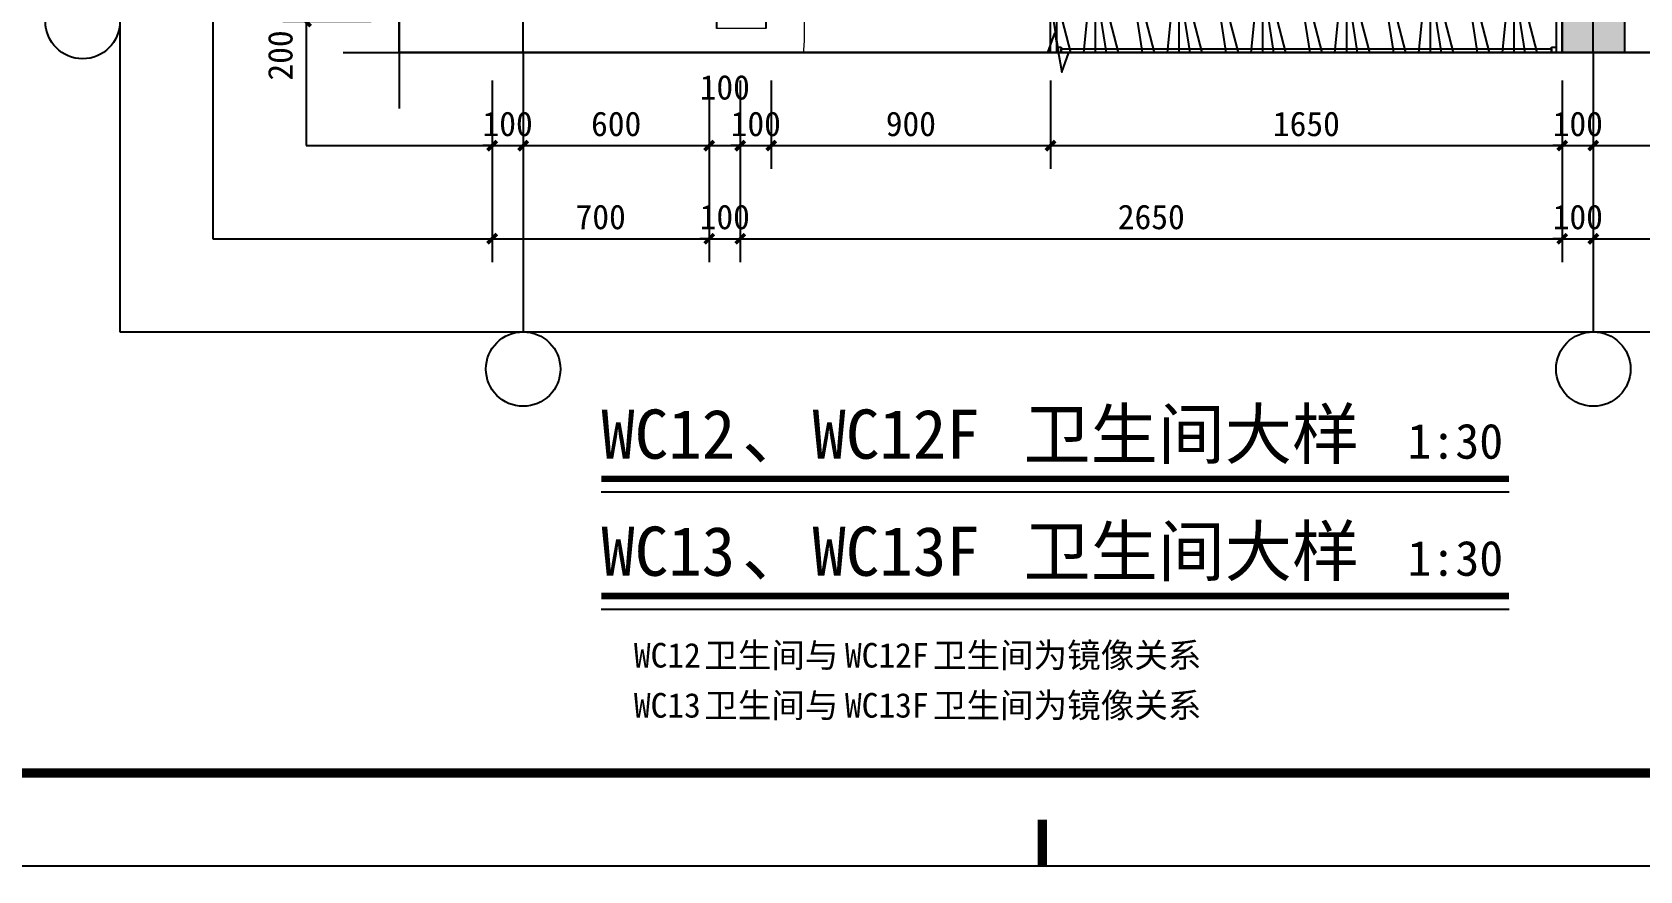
# Model space of a CAD drawing. Header units: millimetres. Extents: x -15 to 66915, y -15 to 18798.
# Drawn here: x 45808 to 50991, y -15 to 2688 of the extents above; entities that cross this region are included whole.
import ezdxf
from ezdxf.enums import TextEntityAlignment as Align
from ezdxf.xclip import XClip

# ---------------------------------------------------------------- set-up
doc = ezdxf.new("R2010")
doc.units = ezdxf.units.MM
doc.header["$LTSCALE"] = 1000
doc.header["$XCLIPFRAME"] = 2
for name, pattern in [('120-家具-标$0$DASH', [0.35, 0.25, -0.1]), ('3#-轴线$0$DOTE', [2.42, 2, -0.2, 0.02, -0.2]), ('DASH', [0.35, 0.25, -0.1])]:
    doc.linetypes.add(name, pattern=pattern)
doc.layers.get('Defpoints').update_dxf_attribs({"color": 4, "linetype": 'DASH'})
for name, color, linetype in [('120+120-墙体-连接$0$A-COLU-CONC-HATC', 204, 'Continuous'), ('120+120-墙体-连接$0$A-WALL-CONC', 9, 'Continuous'), ('120-墙体$0$120-墙体$0$A-DOOR', 51, 'Continuous'), ('120-家具-标$0$DS-HIGH CABINET', 30, 'Continuous'), ('120-家具-标$0$DS-HIGH CABINET--02', 35, 'Continuous'), ('3#-轴线$0$A-ANNO-DOTE', 10, '3#-轴线$0$DOTE'), ('3#~5#楼$0$A-ANNO-AXIS', 3, 'Continuous'), ('3#~5#楼$0$A-ANNO-DIMS', 3, 'Continuous'), ('3#~5#楼$0$A-ANNO-SYMB', 3, 'Continuous'), ('A-ANNO-TEXT', 3, 'Continuous'), ('A1+无手签$0$A-ANNO-TTLB', 7, 'Continuous'), ('AXIS_TEXT', 7, 'Continuous'), ('DIM_SYMB', 3, 'Continuous')]:
    doc.layers.add(name, color=color, linetype=linetype)
doc.styles.add('3#~5#楼$0$_TCH_DIM_T3', font='')
doc.styles.add('COMPLEX', font='COMPLEX')
doc.styles.get("Standard").update_dxf_attribs({"font": ''})
doc.styles.get('3#~5#楼$0$_TCH_DIM_T3').set_extended_font_data('SimSun')
doc.styles.get('Standard').set_extended_font_data('SimSun')
doc.dimstyles.new('3#~5#楼$0$_TCH_ARCH&&30', dxfattribs={"dimtxt": 79.303797, "dimasz": 30, "dimexe": 75, "dimexo": 90, "dimgap": 30, "dimtad": 1, "dimdec": 0, "dimzin": 0, "dimdsep": 46, "dimtxsty": '3#~5#楼$0$_TCH_DIM_T3', "dimblk": '3#~5#楼$0$_ArchTick', "dimcen": 0.09, "dimclrt": 7, "dimazin": 2, "dimtfac": 1, "dimtdec": 0, "dimtix": 1, "dimtmove": 2, "dimatfit": 3, "dimfxl": 100, "dimtolj": 1, "dimtzin": 0, "dimarcsym": 0})

# ---------------------------------------------------------------- blocks, each defined once
blk = doc.blocks.new('1#2#楼')
at = {"layer": 'Defpoints'}
for points in [[(31230, 17820), (66900, 17820), (66900, 0), (31230, 0)], [(31980, 300), (64650, 300), (64650, 17520), (31980, 17520)]]:
    blk.add_lwpolyline(points, close=True, dxfattribs=at)
blk = doc.blocks.new('120-墙体$0$120-墙体$0$$DorLib2D$00000009')
for p, q in [((0.4129, 0.9053), (0.4129, 0.0807)), ((0.4541, 0.9053), (0.4129, 0.9053)), ((0.4541, 0.0807), (0.4541, 0.9053)), ((0.4129, 0.7822), (0.378, 0.7822)), ((0.489, 0.7822), (0.4541, 0.7822)), ((0.4129, 0.6235), (0.378, 0.6235)), ((0.489, 0.6235), (0.4541, 0.6235)), ((-0.4941, 0.0807), (-0.4529, 0.0807)), ((-0.4941, -0.0018), (-0.4941, 0.0807)), ((-0.4529, 0.0807), (-0.4529, 0.0395)), ((0.4129, 0.0807), (0.4541, 0.0807)), ((0.4953, 0.0807), (0.4541, 0.0807)), ((0.4541, 0.0807), (0.4541, 0.0395)), ((0.4953, -0.0018), (0.4953, 0.0807)), ((-0.4529, 0.0395), (-0.4117, 0.0395)), ((-0.4117, 0.0395), (-0.4117, -0.0018)), ((0.4541, 0.0395), (0.4129, 0.0395)), ((0.4129, 0.0395), (0.4129, -0.0018)), ((-0.4941, -0.0018), (-0.4941, -0.0018)), ((-0.4117, -0.0018), (-0.4941, -0.0018)), ((0.4129, -0.0018), (0.4953, -0.0018)), ((0.4953, -0.0018), (0.4953, -0.0018))]:
    blk.add_line(p, q)
at = {"lineweight": 13}
for p, q in [((0.378, 0.7822), (0.378, 0.6235)), ((0.489, 0.7822), (0.489, 0.6235))]:
    blk.add_line(p, q, dxfattribs=at)
blk.add_arc((0.3716, 0.0817), 0.8246, 87.134, 180.0717, dxfattribs=at)
blk = doc.blocks.new('120-墙体')
at = {"layer": 'Defpoints'}
blk.add_lwpolyline([(700, -4900), (700, -11200)], dxfattribs=at)
at = {"layer": '120-墙体$0$120-墙体$0$A-DOOR', "xscale": 1000, "yscale": -1000, "zscale": 200, "rotation": 90}
blk.add_blockref('120-墙体$0$120-墙体$0$$DorLib2D$00000009', (-2650, -7500), dxfattribs=at)
blk = doc.blocks.new('120+120-墙体-连接')
at = {"layer": '120+120-墙体-连接$0$A-COLU-CONC-HATC'}
blk.add_hatch(color=256, dxfattribs=at).paths.add_polyline_path([(0, -33.3), (-100, -100), (-100, -5900), (0, -5966.7), (100, -5900), (100, -100)])
at = {"layer": '120+120-墙体-连接$0$A-WALL-CONC'}
for p, q in [((-100, -100), (-100, -5900)), ((100, -100), (100, -5900))]:
    blk.add_line(p, q, dxfattribs=at)
blk = doc.blocks.new('3#-轴线')
at = {"layer": '3#-轴线$0$A-ANNO-DOTE'}
for points in [[(20900, -16100), (20900, 5500)], [(24350, -16100), (24350, -3200)]]:
    blk.add_lwpolyline(points, dxfattribs=at)
blk = doc.blocks.new('*U377')
at = {"layer": '120-家具-标$0$DS-HIGH CABINET', "ltscale": 20}
blk.add_lwpolyline([(0, 0), (0, -600), (1650, -600), (1650, 0)], close=True, dxfattribs=at)
at = {"layer": '120-家具-标$0$DS-HIGH CABINET--02', "linetype": '120-家具-标$0$DASH', "ltscale": 300}
for points in [[(20, -25), (20, -580), (1630, -580), (1630, -25)], [(35, -282.5), (20, -282.5), (20, -317.5), (35, -317.5)], [(1615, -287.5), (35, -287.5), (35, -312.5), (1615, -312.5)], [(1630, -282.5), (1615, -282.5), (1615, -317.5), (1630, -317.5)]]:
    blk.add_lwpolyline(points, close=True, dxfattribs=at)
for points in [[(135.6, -93.9), (36.9, -472.2), (57, -477.4), (119.8, -300), (151.6, -96.5), (135.6, -93.9)], [(156.2, -96.6), (156.2, -487.5), (176.9, -487.5), (192.9, -300), (172.4, -95), (156.2, -96.6)], [(289, -93.9), (190.4, -472.2), (210.4, -477.4), (273.2, -300), (305, -96.5), (289, -93.9)], [(405.6, -93.9), (306.9, -472.2), (327, -477.4), (389.8, -300), (421.6, -96.5), (405.6, -93.9)], [(426.2, -96.6), (426.2, -487.5), (446.9, -487.5), (462.9, -300), (442.4, -95), (426.2, -96.6)], [(559, -93.9), (460.4, -472.2), (480.4, -477.4), (543.2, -300), (575, -96.5), (559, -93.9)], [(675.6, -93.9), (576.9, -472.2), (597, -477.4), (659.8, -300), (691.6, -96.5), (675.6, -93.9)], [(696.2, -96.6), (696.2, -487.5), (716.9, -487.5), (732.9, -300), (712.4, -95), (696.2, -96.6)], [(829, -93.9), (730.4, -472.2), (750.4, -477.4), (813.2, -300), (845, -96.5), (829, -93.9)], [(945.6, -93.9), (846.9, -472.2), (867, -477.4), (929.8, -300), (961.6, -96.5), (945.6, -93.9)], [(966.2, -96.6), (966.2, -487.5), (986.9, -487.5), (1002.9, -300), (982.4, -95), (966.2, -96.6)], [(1099, -93.9), (1000.4, -472.2), (1020.4, -477.4), (1083.2, -300), (1115, -96.5), (1099, -93.9)], [(1215.6, -93.9), (1116.9, -472.2), (1137, -477.4), (1199.8, -300), (1231.6, -96.5), (1215.6, -93.9)], [(1236.2, -96.6), (1236.2, -487.5), (1256.9, -487.5), (1272.9, -300), (1252.4, -95), (1236.2, -96.6)], [(1369, -93.9), (1270.4, -472.2), (1290.4, -477.4), (1353.2, -300), (1385, -96.5), (1369, -93.9)], [(1485.6, -93.9), (1386.9, -472.2), (1407, -477.4), (1469.8, -300), (1501.6, -96.5), (1485.6, -93.9)], [(1506.2, -96.6), (1506.2, -487.5), (1526.9, -487.5), (1542.9, -300), (1522.4, -95), (1506.2, -96.6)], [(1639, -93.9), (1540.4, -472.2), (1560.4, -477.4), (1623.2, -300), (1655, -96.5), (1639, -93.9)]]:
    blk.add_lwpolyline(points, dxfattribs=at)
blk = doc.blocks.new('120-家具-标')
at = {"layer": 'Defpoints'}
blk.add_lwpolyline([(0, 0), (-7700, 0), (-7700, -3000), (-6750, -3000), (-6750, -4800), (-8250, -4800), (-8250, -7100), (-9450, -7100), (-9450, -10900), (800, -10900), (800, -5100), (0, -5100)], close=True, dxfattribs=at)
at = {"ltscale": 400, "xscale": -1}
blk.add_blockref('*U377', (800, -6800), dxfattribs=at)
blk = doc.blocks.new('3#~5#楼$0$bghtrb')
blk.add_blockref('120-墙体', (-1600, 0))
at = {"xscale": -1}
blk.add_blockref('120-家具-标', (100, -100), dxfattribs=at)
for name, p in [('3#-轴线', (-21700, 0)), ('120+120-墙体-连接', (-800, -5100))]:
    blk.add_blockref(name, p)
blk.add_blockref('120-墙体', (0, 0), dxfattribs=at)
blk = doc.blocks.new('_AXISO')
blk.add_circle((0, 0), 0.5)
at = {"layer": 'AXIS_TEXT', "style": 'COMPLEX', "width": 1.041667}
blk.add_attdef('A', text='', height=0.56, dxfattribs=at).set_placement((-0.25, -0.28), (0.25, -0.28), align=Align.FIT)
blk = doc.blocks.new('3#~5#楼$0$_ArchTick')
at = {"color": 0, "linetype": 'ByBlock', "const_width": 0.4}
blk.add_lwpolyline([(-0.5, -0.5), (0.5, 0.5)], dxfattribs=at)
blk = doc.blocks.new('*D1087')
at = {"layer": '3#~5#楼$0$A-ANNO-DIMS', "color": 0, "lineweight": -2, "transparency": 16777216}
for p, q in [((50741.1, 2532.2), (50741.1, 2247.2)), ((50841.1, 2532.2), (50841.1, 2247.2)), ((50741.1, 2322.2), (50711.1, 2322.2)), ((50741.1, 2322.2), (50841.1, 2322.2)), ((50841.1, 2322.2), (50871.1, 2322.2))]:
    blk.add_line(p, q, dxfattribs=at)
at = {"layer": 'Defpoints', "color": 0, "transparency": 16777216}
for p in [(50741.1, 2622.2), (50841.1, 2622.2), (50841.1, 2322.2)]:
    blk.add_point(p, dxfattribs=at)
at = {"layer": '3#~5#楼$0$A-ANNO-DIMS', "color": 0, "lineweight": -2, "transparency": 16777216, "xscale": 30, "yscale": 30, "zscale": 30}
blk.add_blockref('3#~5#楼$0$_ArchTick', (50741.1, 2322.2), dxfattribs=at)
at = {"layer": '3#~5#楼$0$A-ANNO-DIMS', "color": 0, "lineweight": -2, "transparency": 16777216, "xscale": 30, "yscale": 30, "zscale": 30, "rotation": 180}
blk.add_blockref('3#~5#楼$0$_ArchTick', (50841.1, 2322.2), dxfattribs=at)
at = {"layer": '3#~5#楼$0$A-ANNO-DIMS', "color": 7, "transparency": 16777216, "insert": (50791.1, 2391.9), "char_height": 79.3, "attachment_point": 5, "style": '3#~5#楼$0$_TCH_DIM_T3'}
blk.add_mtext('\\A1;100', dxfattribs=at)
blk = doc.blocks.new('*D1088')
at = {"layer": '3#~5#楼$0$A-ANNO-DIMS', "color": 0, "lineweight": -2, "transparency": 16777216}
for p, q in [((49091.1, 2532.2), (49091.1, 2247.2)), ((50741.1, 2532.2), (50741.1, 2247.2)), ((49091.1, 2322.2), (50741.1, 2322.2))]:
    blk.add_line(p, q, dxfattribs=at)
at = {"layer": 'Defpoints', "color": 0, "transparency": 16777216}
for p in [(49091.1, 2622.2), (50741.1, 2622.2), (50741.1, 2322.2)]:
    blk.add_point(p, dxfattribs=at)
at = {"layer": '3#~5#楼$0$A-ANNO-DIMS', "color": 0, "lineweight": -2, "transparency": 16777216, "xscale": 30, "yscale": 30, "zscale": 30, "rotation": 180}
blk.add_blockref('3#~5#楼$0$_ArchTick', (49091.1, 2322.2), dxfattribs=at)
at = {"layer": '3#~5#楼$0$A-ANNO-DIMS', "color": 0, "lineweight": -2, "transparency": 16777216, "xscale": 30, "yscale": 30, "zscale": 30}
blk.add_blockref('3#~5#楼$0$_ArchTick', (50741.1, 2322.2), dxfattribs=at)
at = {"layer": '3#~5#楼$0$A-ANNO-DIMS', "color": 7, "transparency": 16777216, "insert": (49916.1, 2391.9), "char_height": 79.3, "attachment_point": 5, "style": '3#~5#楼$0$_TCH_DIM_T3'}
blk.add_mtext('\\A1;1650', dxfattribs=at)
blk = doc.blocks.new('*D1089')
at = {"layer": '3#~5#楼$0$A-ANNO-DIMS', "color": 0, "lineweight": -2, "transparency": 16777216}
for p, q in [((48191.1, 2532.2), (48191.1, 2247.2)), ((49091.1, 2532.2), (49091.1, 2247.2)), ((48191.1, 2322.2), (49091.1, 2322.2))]:
    blk.add_line(p, q, dxfattribs=at)
at = {"layer": 'Defpoints', "color": 0, "transparency": 16777216}
for p in [(48191.1, 2622.2), (49091.1, 2622.2), (49091.1, 2322.2)]:
    blk.add_point(p, dxfattribs=at)
at = {"layer": '3#~5#楼$0$A-ANNO-DIMS', "color": 0, "lineweight": -2, "transparency": 16777216, "xscale": 30, "yscale": 30, "zscale": 30, "rotation": 180}
blk.add_blockref('3#~5#楼$0$_ArchTick', (48191.1, 2322.2), dxfattribs=at)
at = {"layer": '3#~5#楼$0$A-ANNO-DIMS', "color": 0, "lineweight": -2, "transparency": 16777216, "xscale": 30, "yscale": 30, "zscale": 30}
blk.add_blockref('3#~5#楼$0$_ArchTick', (49091.1, 2322.2), dxfattribs=at)
at = {"layer": '3#~5#楼$0$A-ANNO-DIMS', "color": 7, "transparency": 16777216, "insert": (48641.1, 2391.9), "char_height": 79.3, "attachment_point": 5, "style": '3#~5#楼$0$_TCH_DIM_T3'}
blk.add_mtext('\\A1;900', dxfattribs=at)
blk = doc.blocks.new('*D1090')
at = {"layer": '3#~5#楼$0$A-ANNO-DIMS', "color": 0, "lineweight": -2, "transparency": 16777216}
for p, q in [((48091.1, 2532.2), (48091.1, 2247.2)), ((48191.1, 2532.2), (48191.1, 2247.2)), ((48091.1, 2322.2), (48061.1, 2322.2)), ((48091.1, 2322.2), (48191.1, 2322.2)), ((48191.1, 2322.2), (48221.1, 2322.2))]:
    blk.add_line(p, q, dxfattribs=at)
at = {"layer": 'Defpoints', "color": 0, "transparency": 16777216}
for p in [(48091.1, 2622.2), (48191.1, 2622.2), (48191.1, 2322.2)]:
    blk.add_point(p, dxfattribs=at)
at = {"layer": '3#~5#楼$0$A-ANNO-DIMS', "color": 0, "lineweight": -2, "transparency": 16777216, "xscale": 30, "yscale": 30, "zscale": 30}
blk.add_blockref('3#~5#楼$0$_ArchTick', (48091.1, 2322.2), dxfattribs=at)
at = {"layer": '3#~5#楼$0$A-ANNO-DIMS', "color": 0, "lineweight": -2, "transparency": 16777216, "xscale": 30, "yscale": 30, "zscale": 30, "rotation": 180}
blk.add_blockref('3#~5#楼$0$_ArchTick', (48191.1, 2322.2), dxfattribs=at)
at = {"layer": '3#~5#楼$0$A-ANNO-DIMS', "color": 7, "transparency": 16777216, "insert": (48141.1, 2391.9), "char_height": 79.3, "attachment_point": 5, "style": '3#~5#楼$0$_TCH_DIM_T3'}
blk.add_mtext('\\A1;100', dxfattribs=at)
blk = doc.blocks.new('*D1091')
at = {"layer": '3#~5#楼$0$A-ANNO-DIMS', "color": 0, "lineweight": -2, "transparency": 16777216}
for p, q in [((47991.1, 2532.2), (47991.1, 2247.2)), ((48091.1, 2532.2), (48091.1, 2247.2)), ((47991.1, 2322.2), (48091.1, 2322.2))]:
    blk.add_line(p, q, dxfattribs=at)
at = {"layer": 'Defpoints', "color": 0, "transparency": 16777216}
for p in [(47991.1, 2622.2), (48091.1, 2622.2), (48091.1, 2322.2)]:
    blk.add_point(p, dxfattribs=at)
at = {"layer": '3#~5#楼$0$A-ANNO-DIMS', "color": 0, "lineweight": -2, "transparency": 16777216, "xscale": 30, "yscale": 30, "zscale": 30, "rotation": 180}
blk.add_blockref('3#~5#楼$0$_ArchTick', (47991.1, 2322.2), dxfattribs=at)
at = {"layer": '3#~5#楼$0$A-ANNO-DIMS', "color": 0, "lineweight": -2, "transparency": 16777216, "xscale": 30, "yscale": 30, "zscale": 30}
blk.add_blockref('3#~5#楼$0$_ArchTick', (48091.1, 2322.2), dxfattribs=at)
at = {"layer": '3#~5#楼$0$A-ANNO-DIMS', "color": 7, "transparency": 16777216, "insert": (48041.1, 2509.7), "char_height": 79.3, "attachment_point": 5, "style": '3#~5#楼$0$_TCH_DIM_T3'}
blk.add_mtext('\\A1;100', dxfattribs=at)
blk = doc.blocks.new('*D1092')
at = {"layer": '3#~5#楼$0$A-ANNO-DIMS', "color": 0, "lineweight": -2, "transparency": 16777216}
for p, q in [((47391.1, 2532.2), (47391.1, 2247.2)), ((47991.1, 2532.2), (47991.1, 2247.2)), ((47391.1, 2322.2), (47991.1, 2322.2))]:
    blk.add_line(p, q, dxfattribs=at)
at = {"layer": 'Defpoints', "color": 0, "transparency": 16777216}
for p in [(47391.1, 2622.2), (47991.1, 2622.2), (47991.1, 2322.2)]:
    blk.add_point(p, dxfattribs=at)
at = {"layer": '3#~5#楼$0$A-ANNO-DIMS', "color": 0, "lineweight": -2, "transparency": 16777216, "xscale": 30, "yscale": 30, "zscale": 30, "rotation": 180}
blk.add_blockref('3#~5#楼$0$_ArchTick', (47391.1, 2322.2), dxfattribs=at)
at = {"layer": '3#~5#楼$0$A-ANNO-DIMS', "color": 0, "lineweight": -2, "transparency": 16777216, "xscale": 30, "yscale": 30, "zscale": 30}
blk.add_blockref('3#~5#楼$0$_ArchTick', (47991.1, 2322.2), dxfattribs=at)
at = {"layer": '3#~5#楼$0$A-ANNO-DIMS', "color": 7, "transparency": 16777216, "insert": (47691.1, 2391.9), "char_height": 79.3, "attachment_point": 5, "style": '3#~5#楼$0$_TCH_DIM_T3'}
blk.add_mtext('\\A1;600', dxfattribs=at)
blk = doc.blocks.new('*D1093')
at = {"layer": '3#~5#楼$0$A-ANNO-DIMS', "color": 0, "lineweight": -2, "transparency": 16777216}
for p, q in [((47291.1, 2532.2), (47291.1, 2247.2)), ((47391.1, 2532.2), (47391.1, 2247.2)), ((47291.1, 2322.2), (47261.1, 2322.2)), ((47291.1, 2322.2), (47391.1, 2322.2)), ((47391.1, 2322.2), (47421.1, 2322.2))]:
    blk.add_line(p, q, dxfattribs=at)
at = {"layer": 'Defpoints', "color": 0, "transparency": 16777216}
for p in [(47291.1, 2622.2), (47391.1, 2622.2), (47391.1, 2322.2)]:
    blk.add_point(p, dxfattribs=at)
at = {"layer": '3#~5#楼$0$A-ANNO-DIMS', "color": 0, "lineweight": -2, "transparency": 16777216, "xscale": 30, "yscale": 30, "zscale": 30}
blk.add_blockref('3#~5#楼$0$_ArchTick', (47291.1, 2322.2), dxfattribs=at)
at = {"layer": '3#~5#楼$0$A-ANNO-DIMS', "color": 0, "lineweight": -2, "transparency": 16777216, "xscale": 30, "yscale": 30, "zscale": 30, "rotation": 180}
blk.add_blockref('3#~5#楼$0$_ArchTick', (47391.1, 2322.2), dxfattribs=at)
at = {"layer": '3#~5#楼$0$A-ANNO-DIMS', "color": 7, "transparency": 16777216, "insert": (47341.1, 2391.9), "char_height": 79.3, "attachment_point": 5, "style": '3#~5#楼$0$_TCH_DIM_T3'}
blk.add_mtext('\\A1;100', dxfattribs=at)
blk = doc.blocks.new('*D1094')
at = {"layer": '3#~5#楼$0$A-ANNO-DIMS', "color": 0, "lineweight": -2, "transparency": 16777216}
for p, q in [((47291.1, 2532.2), (47291.1, 1947.2)), ((47991.1, 2532.2), (47991.1, 1947.2)), ((47291.1, 2022.2), (47991.1, 2022.2))]:
    blk.add_line(p, q, dxfattribs=at)
at = {"layer": 'Defpoints', "color": 0, "transparency": 16777216}
for p in [(47291.1, 2622.2), (47991.1, 2622.2), (47991.1, 2022.2)]:
    blk.add_point(p, dxfattribs=at)
at = {"layer": '3#~5#楼$0$A-ANNO-DIMS', "color": 0, "lineweight": -2, "transparency": 16777216, "xscale": 30, "yscale": 30, "zscale": 30, "rotation": 180}
blk.add_blockref('3#~5#楼$0$_ArchTick', (47291.1, 2022.2), dxfattribs=at)
at = {"layer": '3#~5#楼$0$A-ANNO-DIMS', "color": 0, "lineweight": -2, "transparency": 16777216, "xscale": 30, "yscale": 30, "zscale": 30}
blk.add_blockref('3#~5#楼$0$_ArchTick', (47991.1, 2022.2), dxfattribs=at)
at = {"layer": '3#~5#楼$0$A-ANNO-DIMS', "color": 7, "transparency": 16777216, "insert": (47641.1, 2091.9), "char_height": 79.3, "attachment_point": 5, "style": '3#~5#楼$0$_TCH_DIM_T3'}
blk.add_mtext('\\A1;700', dxfattribs=at)
blk = doc.blocks.new('*D1095')
at = {"layer": '3#~5#楼$0$A-ANNO-DIMS', "color": 0, "lineweight": -2, "transparency": 16777216}
for p, q in [((47991.1, 2532.2), (47991.1, 1947.2)), ((48091.1, 2532.2), (48091.1, 1947.2)), ((47991.1, 2022.2), (47961.1, 2022.2)), ((47991.1, 2022.2), (48091.1, 2022.2)), ((48091.1, 2022.2), (48121.1, 2022.2))]:
    blk.add_line(p, q, dxfattribs=at)
at = {"layer": 'Defpoints', "color": 0, "transparency": 16777216}
for p in [(47991.1, 2622.2), (48091.1, 2622.2), (48091.1, 2022.2)]:
    blk.add_point(p, dxfattribs=at)
at = {"layer": '3#~5#楼$0$A-ANNO-DIMS', "color": 0, "lineweight": -2, "transparency": 16777216, "xscale": 30, "yscale": 30, "zscale": 30}
blk.add_blockref('3#~5#楼$0$_ArchTick', (47991.1, 2022.2), dxfattribs=at)
at = {"layer": '3#~5#楼$0$A-ANNO-DIMS', "color": 0, "lineweight": -2, "transparency": 16777216, "xscale": 30, "yscale": 30, "zscale": 30, "rotation": 180}
blk.add_blockref('3#~5#楼$0$_ArchTick', (48091.1, 2022.2), dxfattribs=at)
at = {"layer": '3#~5#楼$0$A-ANNO-DIMS', "color": 7, "transparency": 16777216, "insert": (48041.1, 2091.9), "char_height": 79.3, "attachment_point": 5, "style": '3#~5#楼$0$_TCH_DIM_T3'}
blk.add_mtext('\\A1;100', dxfattribs=at)
blk = doc.blocks.new('*D1096')
at = {"layer": '3#~5#楼$0$A-ANNO-DIMS', "color": 0, "lineweight": -2, "transparency": 16777216}
for p, q in [((48091.1, 2532.2), (48091.1, 1947.2)), ((50741.1, 2532.2), (50741.1, 1947.2)), ((48091.1, 2022.2), (50741.1, 2022.2))]:
    blk.add_line(p, q, dxfattribs=at)
at = {"layer": 'Defpoints', "color": 0, "transparency": 16777216}
for p in [(48091.1, 2622.2), (50741.1, 2622.2), (50741.1, 2022.2)]:
    blk.add_point(p, dxfattribs=at)
at = {"layer": '3#~5#楼$0$A-ANNO-DIMS', "color": 0, "lineweight": -2, "transparency": 16777216, "xscale": 30, "yscale": 30, "zscale": 30, "rotation": 180}
blk.add_blockref('3#~5#楼$0$_ArchTick', (48091.1, 2022.2), dxfattribs=at)
at = {"layer": '3#~5#楼$0$A-ANNO-DIMS', "color": 0, "lineweight": -2, "transparency": 16777216, "xscale": 30, "yscale": 30, "zscale": 30}
blk.add_blockref('3#~5#楼$0$_ArchTick', (50741.1, 2022.2), dxfattribs=at)
at = {"layer": '3#~5#楼$0$A-ANNO-DIMS', "color": 7, "transparency": 16777216, "insert": (49416.1, 2091.9), "char_height": 79.3, "attachment_point": 5, "style": '3#~5#楼$0$_TCH_DIM_T3'}
blk.add_mtext('\\A1;2650', dxfattribs=at)
blk = doc.blocks.new('*D1097')
at = {"layer": '3#~5#楼$0$A-ANNO-DIMS', "color": 0, "lineweight": -2, "transparency": 16777216}
for p, q in [((50741.1, 2532.2), (50741.1, 1947.2)), ((50841.1, 2532.2), (50841.1, 1947.2)), ((50741.1, 2022.2), (50711.1, 2022.2)), ((50741.1, 2022.2), (50841.1, 2022.2)), ((50841.1, 2022.2), (50871.1, 2022.2))]:
    blk.add_line(p, q, dxfattribs=at)
at = {"layer": 'Defpoints', "color": 0, "transparency": 16777216}
for p in [(50741.1, 2622.2), (50841.1, 2622.2), (50841.1, 2022.2)]:
    blk.add_point(p, dxfattribs=at)
at = {"layer": '3#~5#楼$0$A-ANNO-DIMS', "color": 0, "lineweight": -2, "transparency": 16777216, "xscale": 30, "yscale": 30, "zscale": 30}
blk.add_blockref('3#~5#楼$0$_ArchTick', (50741.1, 2022.2), dxfattribs=at)
at = {"layer": '3#~5#楼$0$A-ANNO-DIMS', "color": 0, "lineweight": -2, "transparency": 16777216, "xscale": 30, "yscale": 30, "zscale": 30, "rotation": 180}
blk.add_blockref('3#~5#楼$0$_ArchTick', (50841.1, 2022.2), dxfattribs=at)
at = {"layer": '3#~5#楼$0$A-ANNO-DIMS', "color": 7, "transparency": 16777216, "insert": (50791.1, 2091.9), "char_height": 79.3, "attachment_point": 5, "style": '3#~5#楼$0$_TCH_DIM_T3'}
blk.add_mtext('\\A1;100', dxfattribs=at)
blk = doc.blocks.new('*D1113')
at = {"layer": '3#~5#楼$0$A-ANNO-DIMS', "color": 0, "lineweight": -2, "transparency": 16777216}
for p, q in [((46901.1, 2922.2), (46616.1, 2922.2)), ((46691.1, 2722.2), (46691.1, 2922.2)), ((46901.1, 2722.2), (46616.1, 2722.2))]:
    blk.add_line(p, q, dxfattribs=at)
at = {"layer": 'Defpoints', "color": 0, "transparency": 16777216}
for p in [(46691.1, 2922.2), (46991.1, 2922.2), (46991.1, 2722.2)]:
    blk.add_point(p, dxfattribs=at)
at = {"layer": '3#~5#楼$0$A-ANNO-DIMS', "color": 0, "lineweight": -2, "transparency": 16777216, "xscale": 30, "yscale": 30, "zscale": 30}
for p, rotation in [((46691.1, 2922.2), 90), ((46691.1, 2722.2), 270)]:
    blk.add_blockref('3#~5#楼$0$_ArchTick', p, dxfattribs=dict(at, rotation=rotation))
at = {"layer": '3#~5#楼$0$A-ANNO-DIMS', "color": 7, "transparency": 16777216, "insert": (46608.6, 2612.9), "char_height": 79.3, "attachment_point": 5, "rotation": 90, "style": '3#~5#楼$0$_TCH_DIM_T3'}
blk.add_mtext('\\A1;200', dxfattribs=at)
blk = doc.blocks.new('厨卫大样-无障碍')
at = {"layer": 'Defpoints'}
for points in [[(31230, 17820), (66900, 17820), (66900, 0), (31230, 0)], [(31980, 300), (64650, 300), (64650, 17520), (31980, 17520)]]:
    blk.add_lwpolyline(points, close=True, dxfattribs=at)
blk = doc.blocks.new('3#~5#楼')
ref = blk.add_blockref('3#~5#楼$0$bghtrb', (50041.1, 9822.2), dxfattribs=dict(xscale=-1))
XClip(ref).set_block_clipping_path([(-1200, -7200), (3050, -2800)])
at = {"layer": '3#~5#楼$0$A-ANNO-AXIS', "xscale": 240, "yscale": 240, "zscale": 240}
for p in [(45971.1, 2722.2), (47391.1, 1602.2), (50841.1, 1602.2)]:
    blk.add_blockref('_AXISO', p, dxfattribs=at)
at = {"layer": '3#~5#楼$0$A-ANNO-AXIS'}
for p, q in [((47391.1, 2622.2), (47391.1, 1722.2)), ((50841.1, 2622.2), (50841.1, 1722.2))]:
    blk.add_line(p, q, dxfattribs=at)
at = {"layer": '3#~5#楼$0$A-ANNO-SYMB'}
for points in [[(46991.1, 7202.2), (46991.1, 4856), (47054.1, 4833), (46928.1, 4810.8), (46991.1, 4788.5), (46991.1, 2442.2)], [(46811.1, 2622.2), (49082.3, 2622.2), (49105.3, 2685.2), (49127.5, 2559.2), (49149.8, 2622.2), (51421.1, 2622.2)]]:
    blk.add_lwpolyline(points, dxfattribs=at)
at = {"layer": 'Defpoints'}
for points in [[(31230, 17820), (66900, 17820), (66900, 0), (31230, 0)], [(31980, 300), (64650, 300), (64650, 17520), (31980, 17520)]]:
    blk.add_lwpolyline(points, close=True, dxfattribs=at)
at = {"layer": 'Defpoints', "ltscale": 500}
for points in [[(46091.1, 1722.2), (52141.1, 1722.2), (52141.1, 7922.2), (46091.1, 7922.2)], [(46391.1, 2022.2), (51841.1, 2022.2), (51841.1, 7622.2), (46391.1, 7622.2)], [(46691.1, 2322.2), (51541.1, 2322.2), (51541.1, 7322.2), (46691.1, 7322.2)], [(46991.1, 2622.2), (51241.1, 2622.2), (51241.1, 7022.2), (46991.1, 7022.2)]]:
    blk.add_lwpolyline(points, close=True, dxfattribs=at)
at = {"layer": '3#~5#楼$0$A-ANNO-DIMS'}
for base, p1, p2, angle, picture, middle in [((46691.1, 2922.2), (46991.1, 2722.2), (46991.1, 2922.2), 90, '*D1113', (46608.6, 2612.9)), ((48091.1, 2322.2), (47991.1, 2622.2), (48091.1, 2622.2), 0, '*D1091', (48041.1, 2509.7))]:
    dim = blk.add_linear_dim(base=base, p1=p1, p2=p2, angle=angle, dimstyle='3#~5#楼$0$_TCH_ARCH&&30', dxfattribs=at)
    dim.commit()
    dim.dimension.update_dxf_attribs({"geometry": picture, "text_midpoint": middle, "dimtype": 161})
for p1, p2, distance, picture, middle in [((47291.1, 2622.2), (47391.1, 2622.2), -300, '*D1093', (47341.1, 2391.9)), ((47291.1, 2622.2), (47991.1, 2622.2), -600, '*D1094', (47641.1, 2091.9)), ((47391.1, 2622.2), (47991.1, 2622.2), -300, '*D1092', (47691.1, 2391.9)), ((47991.1, 2622.2), (48091.1, 2622.2), -600, '*D1095', (48041.1, 2091.9)), ((48091.1, 2622.2), (48191.1, 2622.2), -300, '*D1090', (48141.1, 2391.9)), ((48091.1, 2622.2), (50741.1, 2622.2), -600, '*D1096', (49416.1, 2091.9)), ((48191.1, 2622.2), (49091.1, 2622.2), -300, '*D1089', (48641.1, 2391.9)), ((49091.1, 2622.2), (50741.1, 2622.2), -300, '*D1088', (49916.1, 2391.9)), ((50741.1, 2622.2), (50841.1, 2622.2), -300, '*D1087', (50791.1, 2391.9)), ((50741.1, 2622.2), (50841.1, 2622.2), -600, '*D1097', (50791.1, 2091.9))]:
    dim = blk.add_aligned_dim(p1=p1, p2=p2, distance=distance, dimstyle='3#~5#楼$0$_TCH_ARCH&&30', dxfattribs=at)
    dim.commit()
    dim.dimension.update_dxf_attribs({"geometry": picture, "text_midpoint": middle})

msp = doc.modelspace()

# ---------------------------------------------------------------- block references
msp.add_blockref('1#2#楼', (0, 0))

# ---------------------------------------------------------------- next in the draw order: block references
msp.add_blockref('3#~5#楼', (0, 0))

# ---------------------------------------------------------------- next in the draw order: block references
msp.add_blockref('厨卫大样-无障碍', (0, 0))

# ---------------------------------------------------------------- next in the draw order: linework, layer by layer
at = {"layer": 'A1+无手签$0$A-ANNO-TTLB'}
msp.add_lwpolyline([(31230, 0), (31230, 17820), (66900, 17820), (66900, 0)], close=True, dxfattribs=at)
at = {"layer": 'A1+无手签$0$A-ANNO-TTLB', "const_width": 30}
msp.add_lwpolyline([(31980, 300), (66600, 300), (66600, 17520), (31980, 17520)], close=True, dxfattribs=at)
msp.add_lwpolyline([(49065, 0), (49065, 150)], dxfattribs=at)
at = {"layer": 'DIM_SYMB', "const_width": 21}
for points in [[(47643.1, 1248.2), (50569.7, 1248.2)], [(47643.1, 870.8), (50569.7, 870.8)]]:
    msp.add_lwpolyline(points, dxfattribs=at)
at = {"layer": 'DIM_SYMB'}
for points in [[(47643.1, 1206.2), (50569.7, 1206.2)], [(47643.1, 828.8), (50569.7, 828.8)]]:
    msp.add_lwpolyline(points, dxfattribs=at)

# ---------------------------------------------------------------- next in the draw order: texts
at = {"layer": 'A-ANNO-TEXT', "color": 7}
for s, height, p in [('WC12', 158.61, (47643.1, 1313.2)), ('WC12F', 158.61, (48323.7, 1313.2)), ('卫生间大样', 158.61, (49004.2, 1313.2)), ('1:30', 113.29, (50242.2, 1313.2)), ('、', 158.6, (48096.8, 1313.2)), ('WC13', 158.61, (47643.1, 935.8)), ('WC13F', 158.61, (48323.7, 935.8)), ('卫生间大样', 158.61, (49004.2, 935.8)), ('1:30', 113.29, (50242.2, 935.8)), ('、', 158.6, (48096.8, 935.8))]:
    msp.add_text(s, height=height, dxfattribs=at).set_placement(p)
at = {"layer": 'A-ANNO-TEXT'}
for s, p in [('卫生间与', (47974.9, 640.2)), ('卫生间为镜像关系', (48712.2, 640.2)), ('WC12', (47748.1, 640.2)), ('WC12F', (48428.6, 640.2)), ('卫生间为镜像关系', (48712.2, 478.8)), ('WC13', (47748.1, 478.8)), ('卫生间与', (47974.9, 478.8)), ('WC13F', (48428.6, 478.8))]:
    msp.add_text(s, height=79.3, dxfattribs=at).set_placement(p)

doc.saveas('drawing.dxf')
